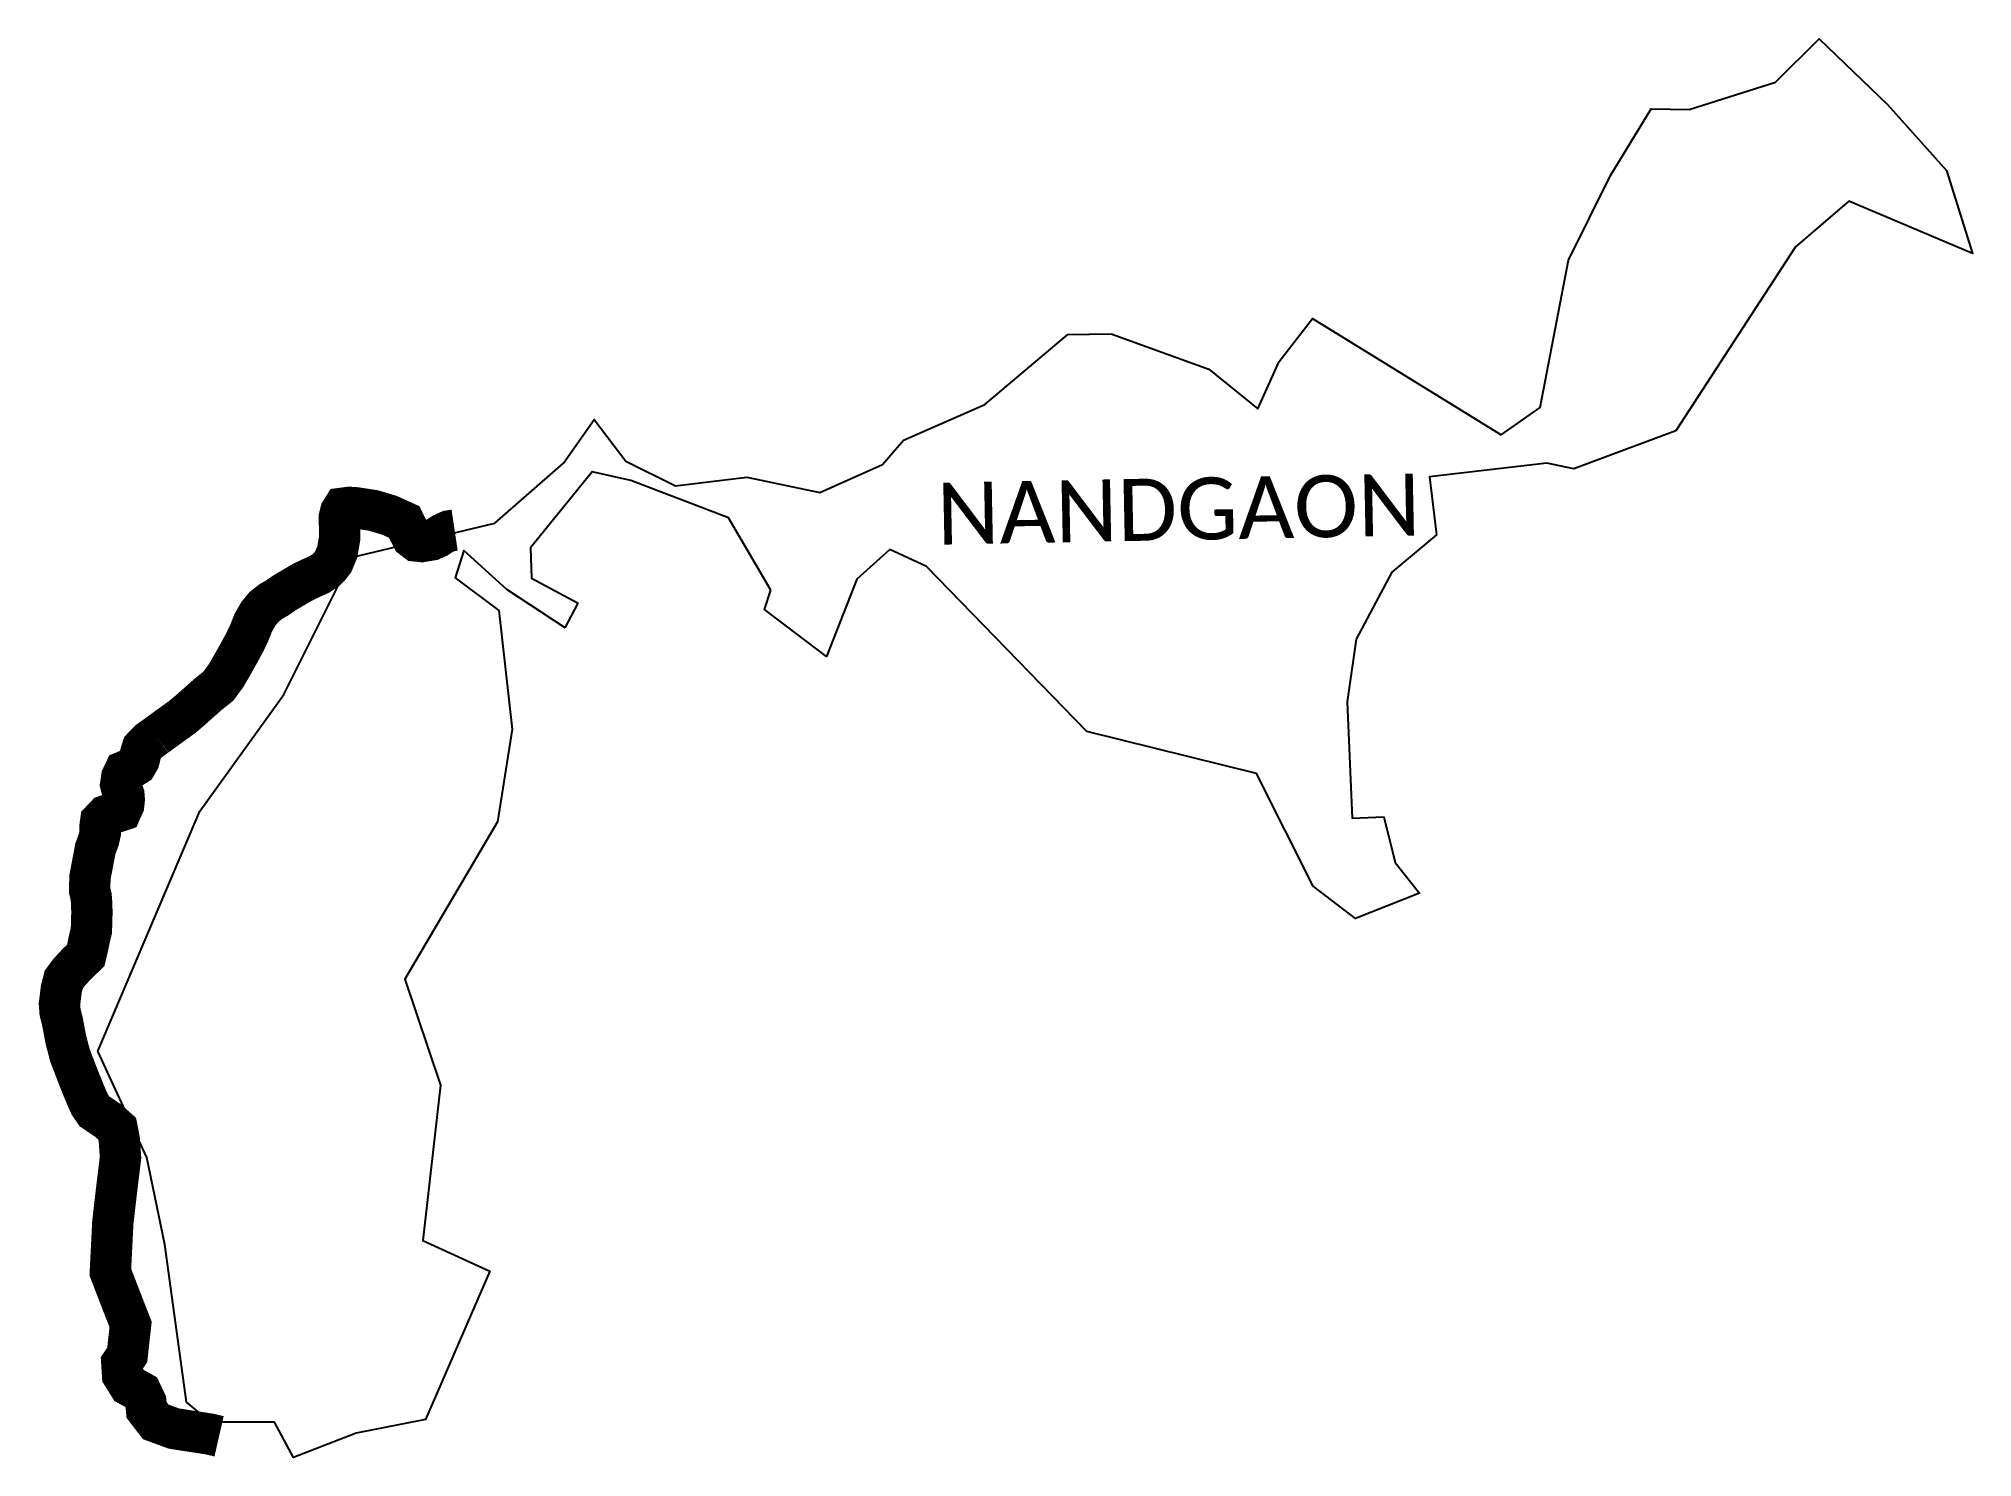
# Model space of a CAD drawing. Header units: metres. Extents: x 274747 to 281648, y 2031388 to 2074814.
# Drawn here: x 279310 to 281648, y 2031388 to 2033104 of the extents above; entities outside this region: 2.
import ezdxf

# ---------------------------------------------------------------- set-up
doc = ezdxf.new("R2010")
doc.units = ezdxf.units.M
doc.header["$MEASUREMENT"] = 0
for name, color, linetype in [('NATURALLY PROTECTED', 3, 'Continuous'), ('village', 3, 'Continuous'), ('VILLAGE NAME', 250, 'Continuous')]:
    doc.layers.add(name, color=color, linetype=linetype)
doc.styles.get("Standard").update_dxf_attribs({"font": 'arial.ttf'})

msp = doc.modelspace()

# ---------------------------------------------------------------- linework, layer by layer
at = {"layer": 'NATURALLY PROTECTED', "const_width": 50, "flags": 128}
for points in [[(274963.1, 2074788.5), (274961, 2074773.3), (274948.2, 2074695.2), (274940.5, 2074656.4), (274929.1, 2074613.7), (274923.8, 2074593.2), (274920.5, 2074578.9), (274916.9, 2074566), (274912.1, 2074547.9), (274908.9, 2074533.5), (274906.4, 2074522.6), (274901.8, 2074509.1), (274895.3, 2074483.2), (274884.1, 2074449.4), (274875, 2074420.6), (274862.6, 2074378.1), (274851.2, 2074342.2), (274850.4, 2074339.1)], [(274794.2, 2074199.6), (274788.1, 2074182.7), (274779.8, 2074162.3), (274773.5, 2074148.3), (274772.1, 2074145.1)]]:
    msp.add_lwpolyline(points, dxfattribs=at)
at = {"layer": 'NATURALLY PROTECTED', "color": 116, "true_color": 0x136734, "const_width": 50, "flags": 128}
for points in [[(279451.8, 2032260.8), (279454.4, 2032262.7), (279466.6, 2032271.6), (279482.8, 2032283.2), (279493.8, 2032292.5), (279514.7, 2032311.1), (279527, 2032320.9), (279536.3, 2032333.6), (279543.5, 2032346), (279552.5, 2032362), (279558.7, 2032373.4), (279564.4, 2032385.4), (279569.2, 2032397.6), (279575.6, 2032408.7), (279582.3, 2032416.8), (279590.7, 2032423.4), (279598.3, 2032427.7), (279607.5, 2032434.1), (279629.1, 2032446.8), (279639.5, 2032451.7), (279648.3, 2032455.6), (279656.9, 2032461.1), (279661, 2032465.1), (279665.9, 2032471.4), (279670.7, 2032482.8), (279673.6, 2032499.3), (279673.6, 2032512.3), (279673.2, 2032525), (279674.9, 2032531.8), (279677.6, 2032536.1), (279685.1, 2032537.1), (279692.1, 2032536.7), (279702.3, 2032535.2), (279714.2, 2032533.4), (279733.9, 2032527.5), (279751.6, 2032519.5), (279756.1, 2032510.4), (279758.4, 2032506.1), (279761.3, 2032500.3), (279766.2, 2032496.5), (279773.1, 2032495.8), (279785, 2032497.8), (279792, 2032501), (279798.7, 2032505.3), (279806, 2032508.6), (279812.7, 2032509.6)], [(279451.8, 2032260.8), (279443.1, 2032254.6), (279435.2, 2032246.4), (279433.2, 2032240.1), (279431.2, 2032231.7), (279427.8, 2032225.8), (279418.9, 2032220.1), (279413.6, 2032217.9), (279410.2, 2032210.8), (279408.9, 2032202), (279410.6, 2032195.5), (279412.8, 2032189.4), (279413.2, 2032183.7), (279412.5, 2032177.2), (279409.5, 2032170.5), (279391.1, 2032164.3), (279384.8, 2032157.7), (279384.1, 2032152.6), (279384.1, 2032142.8), (279382.6, 2032135.9), (279378.2, 2032124), (279376.6, 2032115.2), (279371.7, 2032089.5), (279371.4, 2032073.9), (279373.2, 2032066.4), (279373.9, 2032057.1), (279374.1, 2032046.8), (279373.5, 2032025.6), (279370.7, 2032013.7), (279368.5, 2032002.9), (279366.6, 2031995.2), (279356.4, 2031985.5), (279346.9, 2031975.3), (279340, 2031966), (279337.2, 2031955), (279334.9, 2031936.6), (279335.6, 2031927), (279338.8, 2031913.8), (279342.5, 2031894), (279347.5, 2031874.7), (279357.3, 2031849.1), (279363.1, 2031834.6), (279368.6, 2031821.5), (279371.6, 2031814.9), (279377.1, 2031806.8), (279393.2, 2031796), (279404.6, 2031785.9), (279407.2, 2031772.6), (279408.7, 2031750.9), (279403.9, 2031711.4), (279399.4, 2031672.4), (279396.4, 2031612.3), (279413.5, 2031568), (279420.9, 2031549.1), (279416.8, 2031512.3), (279410.3, 2031502.6), (279411.2, 2031488), (279419.1, 2031475.3), (279433.7, 2031467.2), (279439.3, 2031455.4), (279440.2, 2031445.7), (279451.3, 2031431.3), (279473.3, 2031423.2), (279516.1, 2031416.6), (279527.9, 2031413.9)]]:
    msp.add_lwpolyline(points, dxfattribs=at)
at = {"layer": 'village'}
msp.add_lwpolyline([(279946.3, 2032391.5), (279962.1, 2032421.4)], dxfattribs=at)
at = {"layer": 'village', "color": 3, "true_color": 0x00ff00}
for points in [[(279946.3, 2032391.5, 0), (279875.9, 2032437.9, 0), (279824, 2032485, 0), (279813.4, 2032451.8, 0), (279866, 2032412.4, 0), (279882.1, 2032269, 0), (279864.7, 2032156.7, 0), (279752.6, 2031966.8, 0), (279795.8, 2031838.4, 0), (279774.3, 2031650.7, 0), (279855.1, 2031613.7, 0), (279777.3, 2031434, 0), (279693.7, 2031417.7, 0), (279617.8, 2031388.4, 0), (279595, 2031430.9, 0), (279517.9, 2031430.9, 0), (279488.6, 2031455.2, 0), (279462.2, 2031645.9, 0), (279440.5, 2031750.9, 0), (279381.4, 2031879.4, 0), (279504.8, 2032169.9, 0), (279606, 2032310.8, 0), (279689.4, 2032477, 0), (279861.3, 2032517.9, 0), (279944.5, 2032590.5, 0), (279981.6, 2032643.2, 0), (280019.6, 2032593, 0), (280079.9, 2032563.3, 0), (280166.1, 2032573.7, 0), (280254.2, 2032555.1, 0), (280330.1, 2032589, 0), (280355.6, 2032618.5, 0), (280453.7, 2032661.4, 0), (280554.2, 2032746.2, 0), (280606.4, 2032746.8, 0), (280724.5, 2032704.1, 0), (280784, 2032656.2, 0), (280809.7, 2032713.5, 0), (280850, 2032765.6, 0), (281078.3, 2032624.7, 0), (281125.2, 2032657.9, 0), (281159.6, 2032836, 0), (281210.2, 2032938.4, 0), (281259.6, 2033019.2, 0), (281305.6, 2033018.4, 0), (281409.8, 2033051.2, 0), (281462.8, 2033103.8, 0), (281545.2, 2033024.3, 0), (281616.5, 2032944.4, 0), (281647.9, 2032844.1, 0), (281498.5, 2032907.5, 0), (281434.1, 2032852.3, 0), (281289.2, 2032629.8, 0), (281166, 2032583.6, 0), (281133.4, 2032590.7, 0), (280991.6, 2032573.9, 0), (280999.9, 2032504, 0), (280946.1, 2032458.9, 0), (280902.7, 2032377.7, 0), (280892.1, 2032301.8, 0), (280898, 2032161.3, 0), (280936.2, 2032163.1, 0), (280950.1, 2032107.7, 0), (280979.6, 2032070.6, 0), (280902.2, 2032040.1, 0), (280850.9, 2032079.1, 0), (280782.2, 2032215.3, 0), (280577.2, 2032266.2, 0), (280383.2, 2032465.5, 0), (280339.1, 2032486, 0), (280299.2, 2032450.2, 0), (280262.5, 2032356.9, 0), (280187.4, 2032413.5, 0), (280194.9, 2032437.1, 0)], [(280194.9, 2032437.1, 0), (280143.9, 2032524.4, 0), (280025.7, 2032569.5, 0), (279979.2, 2032580.1, 0), (279904.6, 2032488, 0), (279905.6, 2032451.3, 0), (279962.1, 2032421.4, 0)]]:
    msp.add_polyline3d(points, dxfattribs=at)

# ---------------------------------------------------------------- texts
at = {"layer": 'VILLAGE NAME', "insert": (280395.1, 2032566.9), "char_height": 75, "width": 902.068, "attachment_point": 1, "rotation": 1.1028}
msp.add_mtext('{\\fCalibri|b0|i0|c0|p34;NANDGAON}', dxfattribs=at)

doc.saveas('drawing.dxf')
